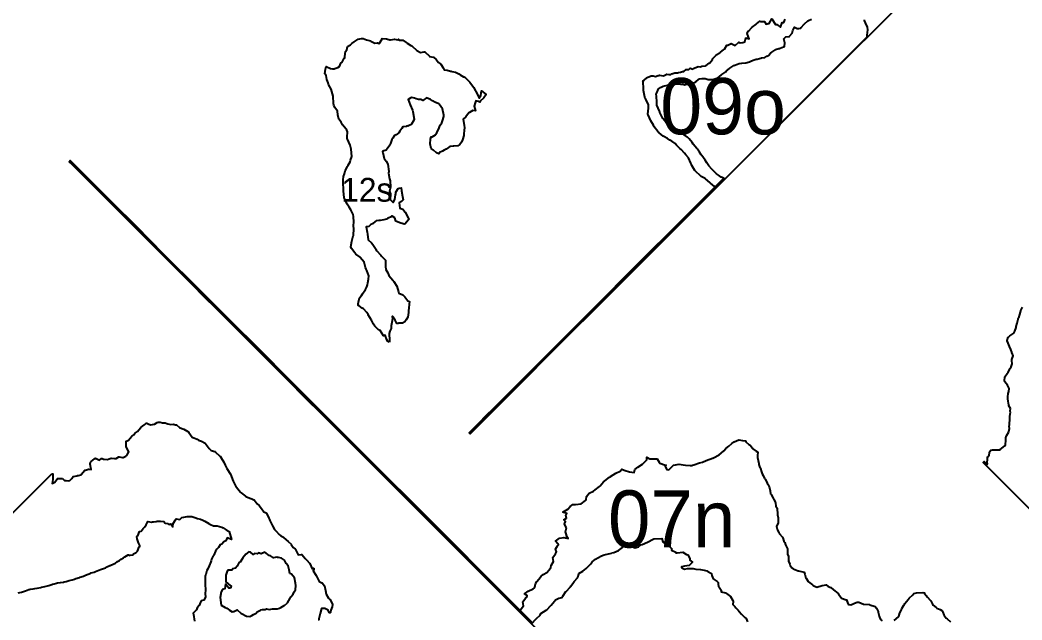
# Model space of a CAD drawing. Header units: millimetres. Extents: x 0 to 600, y 0 to 900.
# Drawn here: x 283.1 to 388.3, y 768.7 to 831.7 of the extents above; entities that cross this region are included whole.
import ezdxf
from ezdxf.enums import TextEntityAlignment as Align

# ---------------------------------------------------------------- set-up
doc = ezdxf.new("R2010")
doc.units = ezdxf.units.MM
doc.layers.add('CORTE', color=1, linetype='Continuous')
doc.layers.add('GRABADO', color=5, linetype='Continuous')

msp = doc.modelspace()

# ---------------------------------------------------------------- linework, layer by layer
at = {"layer": 'CORTE'}
for points in [[(376.45, 834.34), (357.2, 815.1), (355.22, 813.11), (352.93, 810.82), (351.19, 809.09), (349.14, 807.03), (346.94, 804.83), (345.05, 802.95), (342.97, 800.87), (340.2, 798.1), (338.24, 796.14), (336.44, 794.33), (335.67, 793.56), (334.79, 792.68), (333.86, 791.75), (333.24, 791.14), (333.24, 791.14), (332.92, 790.81), (332.9, 790.8), (331.81, 789.71), (330.7, 788.59), (330.35, 788.24), (330.24, 788.35), (330.6, 788.7), (331.21, 789.32), (332.11, 790.22), (332.76, 790.86), (332.87, 790.98), (332.87, 790.98), (334, 792.1), (335.96, 794.07), (339.19, 797.29), (342.98, 801.09), (347.82, 805.93), (353.08, 811.19), (356.09, 814.2), (356.01, 814.23), (355.6, 814.57), (355.53, 814.63), (355.08, 815.04), (355.05, 815.06), (354.97, 815.1), (354.6, 815.26), (354.46, 815.41), (354.1, 815.76), (353.95, 815.89), (353.64, 816.42), (353.6, 816.55), (353.54, 816.67), (353.3, 817.22), (353, 817.55), (352.86, 817.74), (352.5, 818.1), (352.37, 818.22), (352.01, 818.58), (351.9, 818.73), (351.55, 818.98), (351.31, 819.1), (351.09, 819.25), (350.69, 819.47), (350.62, 819.52), (350.22, 819.85), (350.14, 819.9), (350.13, 819.92), (350.07, 819.99), (349.69, 820.48), (349.6, 820.66), (349.33, 821.11), (349.06, 821.75), (349.02, 821.82), (349.1, 822.47), (349.07, 822.84), (348.8, 823.37), (348.75, 823.48), (348.69, 823.6), (348.57, 824.31), (348.56, 824.48), (348.52, 825.24), (348.48, 825.34), (348.57, 825.35), (348.62, 825.39), (348.92, 825.63), (348.95, 825.67), (349.35, 825.85), (349.57, 825.86), (349.81, 825.77), (350.1, 825.88), (350.19, 825.9), (350.24, 825.91), (350.63, 825.86), (350.91, 825.94), (351.01, 826.03), (351.23, 826), (351.44, 826), (351.55, 826.05), (351.85, 826.16), (352.19, 826.16), (352.24, 826.2), (352.44, 826.25), (352.67, 826.31), (352.78, 826.31), (353.05, 826.52), (353.32, 826.51), (353.46, 826.64), (353.74, 826.56), (353.86, 826.63), (353.89, 826.65), (354.29, 826.84), (354.55, 826.78), (354.69, 826.85), (355.06, 826.91), (355.12, 826.92), (355.13, 826.92), (355.47, 827.17), (355.54, 827.2), (355.81, 827.58), (355.82, 827.63), (356.18, 828.03), (356.19, 828.04), (356.57, 828.27), (356.63, 828.33), (356.96, 828.58), (357.06, 828.64), (357.31, 829.08), (357.42, 829.07), (357.75, 829.26), (358.19, 829.03), (358.2, 829.03), (358.57, 829.38), (358.7, 829.31), (358.99, 829.34), (359.22, 829.42), (359.3, 829.83), (359.65, 829.73), (359.44, 830.29), (359.57, 830.56), (359.63, 830.58), (359.94, 830.93), (359.99, 830.97), (360.35, 831.24), (360.35, 831.24), (360.43, 831.3), (360.78, 831.59), (360.87, 831.57), (361.26, 831.55), (361.44, 831.28), (361.66, 831.35), (361.76, 831.35), (362.03, 831.85), (362.42, 831.25), (362.56, 831.23), (362.94, 830.98), (363.12, 831.47), (363.29, 831.47), (363.43, 831.81)], [(363.41, 741.66), (308.84, 796.24), (307.32, 797.75), (305.57, 799.51), (304.25, 800.83), (302.67, 802.4), (300.99, 804.09), (299.55, 805.53), (297.96, 807.12), (295.84, 809.24), (294.34, 810.73), (292.96, 812.11), (292.37, 812.71), (291.7, 813.38), (290.99, 814.09), (290.46, 814.62), (290.46, 814.62), (290.27, 814.81), (290.26, 814.82), (289.42, 815.65), (288.57, 816.51), (288.24, 816.83), (288.35, 816.94), (288.68, 816.61), (289.15, 816.14), (289.84, 815.45), (290.34, 814.95), (290.36, 814.93), (290.36, 814.93), (291.28, 814.01), (292.79, 812.5), (295.25, 810.04), (298.15, 807.13), (301.85, 803.44), (305.88, 799.41), (309.65, 795.64), (313.57, 791.72), (317.9, 787.39), (327.78, 777.51), (332.46, 772.83), (335.63, 769.66), (335.61, 769.7), (335.96, 770.16), (335.96, 770.17), (335.9, 770.59), (336.17, 770.97), (336.31, 771.09), (336.34, 771.26), (336.07, 771.44), (336.44, 771.72), (336.96, 771.95), (337.09, 772.04), (337.11, 772.05), (337.15, 772.13), (337.21, 772.47), (337.35, 772.72), (337.57, 772.96), (337.8, 773.27), (338.03, 773.46), (338.41, 773.66), (338.66, 773.96), (338.83, 774.18), (338.86, 774.39), (339.11, 774.82), (339.05, 775.25), (339.32, 775.64), (339.34, 775.72), (339.41, 775.86), (339.31, 776.12), (339.51, 776.46), (339.62, 776.58), (339.56, 776.67), (339.33, 776.98), (339.72, 777.29), (340.18, 777.35), (340.66, 777.24), (340.46, 777.52), (340.47, 777.63), (340.37, 777.95), (340.46, 778.36), (340.45, 778.39), (340.25, 778.78), (340.37, 779.03), (340.19, 779.21), (340.47, 779.39), (340.4, 779.65), (340.49, 779.86), (340.09, 780.02), (340.6, 780.31), (340.87, 780.6), (341.13, 780.8), (341.42, 780.82), (342.01, 780.9), (342.47, 781.25), (342.52, 781.3), (342.57, 781.67), (342.85, 782), (343.32, 782.22), (343.49, 782.34), (343.93, 782.72), (343.99, 782.79), (344.34, 783.2), (344.48, 783.31), (345, 783.68), (345.07, 783.72), (345.1, 783.74), (345.66, 784.11), (346.1, 784.3), (346.27, 784.53), (346.52, 784.41), (346.65, 784.38), (347.09, 784.24), (347.57, 784.17), (347.65, 784.5), (347.98, 784.73), (348.45, 785.05), (348.91, 785.51), (348.92, 785.78), (349.21, 785.63), (349.5, 785.63), (349.98, 785.63), (350.22, 785.26), (350.27, 785.16), (350.75, 784.97), (350.77, 784.97), (350.93, 784.94), (350.85, 784.85), (350.98, 784.54), (351.05, 784.49), (351.22, 784.47), (351.39, 784.62), (351.71, 784.94), (352.31, 785.05), (352.71, 784.97), (352.96, 784.95), (353.47, 784.92), (353.65, 784.92), (353.69, 784.94), (353.83, 784.97), (354.43, 785.18), (354.74, 785.28), (355.14, 785.45), (355.79, 785.67), (355.86, 785.7), (355.92, 785.73), (356.49, 786.03), (356.71, 786.21), (357.01, 786.47), (357.2, 786.7), (357.53, 786.96), (357.85, 787.22), (358.07, 787.41), (358.56, 787.62), (358.97, 787.55), (359.26, 787.5), (359.3, 787.4), (359.63, 787.13), (359.76, 787.05), (360, 786.72), (360.03, 786.66), (360.39, 786.41), (360.57, 786.3), (360.55, 785.95), (360.52, 785.83), (360.54, 785.76), (360.6, 785.44), (360.66, 785.12), (360.66, 785.02), (360.75, 784.81), (360.83, 784.64), (360.85, 784.59), (360.95, 784.23), (361.03, 784.04), (361.14, 783.85), (361.28, 783.56), (361.35, 783.46), (361.55, 783.09), (361.56, 783.06), (361.63, 782.94), (361.75, 782.66), (361.78, 782.56), (361.88, 782.24), (361.91, 781.95), (361.97, 781.86), (362.18, 781.47), (362.18, 781.45), (362.24, 781.36), (362.4, 781.07), (362.44, 781), (362.47, 780.65), (362.6, 780.42), (362.61, 780.23), (362.63, 779.96), (362.62, 779.81), (362.64, 779.72), (362.71, 779.4), (362.72, 779.04), (362.71, 778.96), (362.69, 778.88), (362.52, 778.52), (362.61, 778.22), (362.64, 778.15), (362.79, 777.85), (362.85, 777.76), (362.85, 777.75), (363.17, 777.39), (363.2, 777.33), (363.3, 776.98), (363.4, 776.81), (363.49, 776.58), (363.62, 776.29), (363.68, 776.17), (363.69, 775.95), (363.7, 775.74), (363.7, 775.6), (363.79, 775.34), (363.79, 774.96), (363.82, 774.93), (363.8, 774.86), (363.94, 774.53), (363.96, 774.4), (364.14, 774.17), (364.29, 774.06), (364.79, 773.86), (364.81, 773.85), (364.84, 773.84), (365.44, 773.71), (365.51, 773.48), (365.61, 773.08), (365.63, 773.06), (365.86, 772.72), (365.89, 772.69), (366.3, 772.37), (366.3, 772.36), (366.37, 772.32), (366.75, 772.13), (367.31, 772.3), (367.76, 772.38), (367.95, 772.19), (368.23, 772.08), (368.5, 771.84), (368.65, 771.76), (369, 771.47), (369.05, 771.38), (369.29, 771.09), (369.36, 770.99), (369.84, 770.79), (369.87, 770.79), (369.95, 770.76), (369.93, 770.69), (370.06, 770.36), (370.14, 770.31), (370.34, 770.27), (370.9, 770.51), (371.02, 770.57), (371.1, 770.55), (371.17, 770.54), (371.66, 770.36), (372.3, 770.3), (372.32, 770.29), (372.35, 770.29), (372.89, 770.09), (373.05, 769.93), (373.22, 769.58), (373.2, 769.49), (373.25, 769.36), (373.33, 769.09), (373.34, 768.98), (373.44, 768.72), (373.63, 768.58)], [(390.8, 778.68), (384.24, 785.23), (384.35, 785.34), (384.67, 785.02), (384.68, 785.08), (384.66, 785.24), (384.66, 785.25), (384.66, 785.26), (384.7, 785.51), (384.7, 785.79), (384.7, 785.79), (384.7, 785.8), (384.71, 785.81), (384.71, 785.82), (384.72, 785.83), (384.72, 785.83), (384.72, 785.84), (384.87, 785.99), (384.9, 786.24), (384.9, 786.25), (384.9, 786.25), (384.91, 786.26), (384.91, 786.27), (384.99, 786.42), (385, 786.42), (385.03, 786.49), (385.04, 786.5), (385.04, 786.5), (385.05, 786.51), (385.06, 786.51), (385.06, 786.52), (385.07, 786.52), (385.21, 786.56), (385.22, 786.56), (385.23, 786.57), (385.23, 786.57), (385.78, 786.57), (385.97, 786.55), (386, 786.55), (386.01, 786.56), (386.01, 786.56), (386.01, 786.57), (386.02, 786.58), (386.02, 786.58), (386.02, 786.59), (386.03, 786.59), (386.52, 786.99), (386.58, 787.07), (386.6, 787.2), (386.62, 787.47), (386.61, 787.81), (386.61, 787.81), (386.61, 787.82), (386.61, 787.82), (386.62, 787.83), (386.62, 787.84), (386.66, 787.92), (386.73, 788.09), (386.74, 788.09), (386.9, 788.38), (386.94, 788.49), (387.02, 788.79), (386.98, 789.05), (386.98, 789.05), (386.99, 789.2), (386.99, 789.4), (386.99, 789.4), (387.03, 789.64), (387.03, 789.84), (387.03, 789.84), (387.05, 790.06), (387.06, 790.31), (387.06, 790.32), (387.06, 790.33), (387.1, 790.49), (387.08, 790.62), (387.08, 790.63), (387.08, 790.63), (387.1, 790.89), (386.94, 791.18), (386.93, 791.18), (386.93, 791.19), (386.93, 791.2), (386.93, 791.21), (386.93, 791.21), (386.93, 791.3), (386.91, 791.43), (386.87, 791.71), (386.84, 791.86), (386.84, 791.86), (386.84, 792.14), (386.84, 792.14), (386.88, 792.46), (386.88, 792.47), (386.88, 792.47), (386.91, 792.58), (386.92, 792.69), (386.92, 792.7), (386.98, 792.99), (386.82, 793.29), (386.79, 793.36), (386.53, 793.72), (386.52, 793.72), (386.52, 793.73), (386.52, 793.74), (386.52, 793.74), (386.52, 793.75), (386.48, 793.8), (386.48, 793.81), (386.48, 793.81), (386.47, 793.82), (386.47, 793.83), (386.47, 793.83), (386.47, 793.84), (386.47, 793.85), (386.51, 794.21), (386.51, 794.21), (386.52, 794.22), (386.52, 794.23), (386.52, 794.23), (386.53, 794.24), (386.77, 794.58), (386.77, 794.59), (386.87, 794.71), (387.09, 795.1), (387.09, 795.1), (387.09, 795.11), (387.14, 795.16), (387.14, 795.16), (387.14, 795.17), (387.3, 795.58), (387.24, 795.96), (387.24, 795.96), (387.24, 795.97), (387.24, 795.98), (387.24, 795.99), (387.25, 795.99), (387.25, 796), (387.24, 796.01), (387.24, 796.02), (387.25, 796.03), (387.25, 796.03), (387.25, 796.04), (387.39, 796.43), (387.27, 796.7), (387.27, 796.7), (387.26, 796.71), (387.26, 796.71), (387.25, 796.81), (387.13, 797.09), (387.13, 797.09), (387.13, 797.1), (387.11, 797.2), (387.09, 797.23), (387.08, 797.24), (387.08, 797.24), (387.08, 797.25), (386.94, 797.6), (386.87, 797.77), (386.75, 798), (386.75, 798), (386.75, 798.01), (386.75, 798.02), (386.75, 798.02), (386.75, 798.03), (386.75, 798.04), (386.75, 798.05), (386.75, 798.05), (386.87, 798.38), (386.88, 798.39), (386.88, 798.39), (386.89, 798.4), (386.89, 798.4), (387.03, 798.54), (387.03, 798.55), (387.04, 798.55), (387.46, 798.82), (387.58, 799.02), (387.7, 799.4), (387.71, 799.43), (387.7, 799.48), (387.7, 799.49), (387.7, 799.49), (387.71, 799.5), (387.81, 799.88), (387.91, 800.28), (387.92, 800.32), (387.92, 800.32), (387.92, 800.33), (387.93, 800.33), (387.93, 800.34), (387.98, 800.43), (388.08, 800.77), (388.15, 801.03), (388.2, 801.21), (388.2, 801.21), (388.2, 801.21), (388.36, 801.54)], [(263.02, 760.63), (286.41, 784.02), (286.42, 784.03), (286.43, 784.04), (286.45, 784.04), (286.46, 784.04), (286.47, 784.04), (286.48, 784.03), (286.49, 784.03), (286.51, 784.02), (286.51, 784.01), (286.52, 784), (286.52, 783.99), (286.53, 783.98), (286.53, 783.98), (286.53, 783.97), (286.52, 783.43), (286.52, 783.43), (286.46, 783.02), (286.65, 783.13), (286.72, 783.16), (286.99, 783.54), (287, 783.55), (287.01, 783.55), (287.02, 783.56), (287.04, 783.56), (287.06, 783.56), (287.13, 783.55), (287.46, 783.55), (287.47, 783.56), (287.5, 783.55), (287.51, 783.55), (287.52, 783.54), (287.75, 783.35), (287.92, 783.34), (287.93, 783.34), (288.13, 783.29), (288.31, 783.32), (288.51, 783.56), (288.65, 783.75), (288.66, 783.75), (288.68, 783.77), (288.69, 783.77), (289.05, 783.83), (289.1, 783.85), (289.21, 783.87), (289.49, 783.93), (289.54, 784), (289.83, 784.39), (289.84, 784.4), (289.86, 784.41), (289.87, 784.41), (289.88, 784.42), (289.96, 784.41), (290.25, 784.53), (290.27, 784.54), (290.29, 784.54), (290.3, 784.54), (290.54, 784.49), (290.43, 785.05), (290.42, 785.06), (290.43, 785.08), (290.47, 785.25), (290.47, 785.26), (290.48, 785.28), (290.54, 785.34), (290.54, 785.34), (290.89, 785.63), (290.89, 785.64), (290.91, 785.65), (290.92, 785.65), (290.96, 785.66), (290.96, 785.66), (291.02, 785.66), (291.03, 785.67), (291.05, 785.66), (291.41, 785.49), (291.63, 785.64), (291.65, 785.65), (291.67, 785.66), (291.69, 785.66), (291.7, 785.65), (291.71, 785.65), (291.85, 785.58), (291.92, 785.57), (292.24, 785.56), (292.44, 785.61), (292.64, 785.68), (292.64, 785.68), (292.65, 785.68), (292.66, 785.68), (292.99, 785.65), (293.09, 785.64), (293.15, 785.64), (293.43, 785.82), (293.44, 785.83), (293.45, 785.84), (293.47, 785.84), (293.48, 785.84), (293.48, 785.84), (293.49, 785.84), (293.82, 785.75), (293.9, 785.74), (294.17, 785.89), (294.27, 785.95), (294.28, 785.95), (294.28, 785.95), (294.37, 786.09), (294.51, 786.36), (294.23, 786.86), (294.22, 786.87), (294.22, 786.88), (294.21, 787.4), (294.21, 787.41), (294.21, 787.44), (294.22, 787.46), (294.24, 787.47), (294.45, 787.59), (294.65, 787.78), (294.8, 787.98), (294.81, 787.99), (295.03, 788.14), (295.17, 788.34), (295.17, 788.35), (295.18, 788.36), (295.19, 788.36), (295.42, 788.5), (295.55, 788.67), (295.74, 788.9), (295.75, 788.91), (295.93, 789.05), (295.93, 789.05), (296.17, 789.23), (296.31, 789.35), (296.32, 789.35), (296.34, 789.36), (296.35, 789.36), (296.36, 789.36), (296.36, 789.36), (296.37, 789.36), (296.38, 789.36), (296.39, 789.35), (296.6, 789.24), (296.81, 789.18), (296.97, 789.22), (297.19, 789.26), (297.47, 789.42), (297.47, 789.42), (297.58, 789.47), (297.59, 789.47), (297.61, 789.47), (297.78, 789.46), (297.79, 789.46), (298.05, 789.38), (298.29, 789.4), (298.3, 789.4), (298.3, 789.4), (298.31, 789.39), (298.49, 789.32), (298.6, 789.29), (298.91, 789.23), (299.19, 789.24), (299.2, 789.24), (299.21, 789.24), (299.21, 789.23), (299.35, 789.18), (299.46, 789.18), (299.47, 789.18), (299.48, 789.18), (299.5, 789.17), (299.5, 789.17), (299.83, 788.89), (300.08, 788.8), (300.26, 788.74), (300.27, 788.73), (300.7, 788.49), (300.74, 788.47), (300.75, 788.46), (300.76, 788.45), (300.76, 788.45), (300.81, 788.38), (301.16, 787.89), (301.23, 787.86), (301.34, 787.82), (301.34, 787.82), (301.68, 787.67), (301.69, 787.67), (301.83, 787.59), (302.13, 787.48), (302.14, 787.48), (302.5, 787.27), (302.51, 787.26), (302.52, 787.26), (302.63, 787.12), (302.63, 787.12), (302.94, 786.69), (303.13, 786.48), (303.53, 786.39), (303.54, 786.39), (303.56, 786.38), (303.57, 786.37), (303.58, 786.36), (304.06, 785.91), (304.08, 785.89), (304.09, 785.88), (304.09, 785.88), (304.2, 785.73), (304.48, 785.27), (304.48, 785.27), (304.63, 784.95), (304.8, 784.6), (305.18, 784.01), (305.19, 784.01), (305.19, 784), (305.19, 784), (305.19, 784), (305.45, 783.28), (305.74, 782.71), (305.75, 782.7), (305.76, 782.65), (305.76, 782.65), (305.77, 782.64), (305.78, 782.64), (305.79, 782.63), (306.22, 782.12), (306.29, 782.05), (306.75, 781.69), (306.76, 781.68), (306.78, 781.67), (307.2, 781.48), (307.42, 781.4), (307.64, 781.32), (307.64, 781.32), (307.66, 781.31), (307.67, 781.3), (307.67, 781.3), (307.96, 780.9), (308.17, 780.7), (308.18, 780.7), (308.44, 780.4), (308.44, 780.4), (308.69, 780.05), (308.91, 779.93), (308.92, 779.93), (308.93, 779.92), (308.94, 779.91), (308.94, 779.91), (309.21, 779.39), (309.27, 779.23), (309.3, 779.15), (309.58, 778.57), (309.8, 778.19), (309.97, 778.01), (310.29, 777.68), (310.46, 777.53), (310.74, 777.37), (310.74, 777.36), (310.75, 777.36), (311.03, 777.11), (311.24, 776.92), (311.55, 776.65), (311.55, 776.64), (311.56, 776.63), (311.75, 776.31), (311.99, 776.11), (312, 776.1), (312, 776.09), (312.01, 776.09), (312.28, 775.51), (312.3, 775.51), (312.64, 775.55), (312.65, 775.55), (312.65, 775.55), (312.67, 775.55), (312.68, 775.55), (312.68, 775.54), (312.69, 775.54), (312.7, 775.53), (313.01, 775.15), (313.2, 774.95), (313.49, 774.65), (313.49, 774.65), (313.49, 774.65), (313.5, 774.64), (313.5, 774.63), (313.74, 774.07), (313.83, 774.12), (313.85, 774.13), (313.87, 774.13), (313.88, 774.13), (313.89, 774.13), (313.91, 774.12), (313.92, 774.11), (313.93, 774.1), (313.94, 774.08), (313.94, 774.08), (313.95, 774.06), (313.94, 774.04), (313.94, 774.03), (313.87, 773.84), (314.18, 773.36), (314.18, 773.36), (314.32, 773.06), (314.49, 772.71), (314.78, 772.59), (314.78, 772.59), (314.8, 772.58), (314.81, 772.57), (315.05, 772.28), (315.05, 772.28), (315.06, 772.26), (315.17, 771.79), (315.17, 771.79), (315.21, 771.41), (315.46, 770.97), (315.58, 770.88), (315.59, 770.87), (315.6, 770.86), (315.89, 770.35), (315.89, 770.34), (315.9, 770.33), (315.9, 770.32), (315.9, 770.31), (315.9, 770.3), (315.86, 770.07), (315.86, 770.06), (315.72, 769.72), (315.67, 769.49), (315.67, 769.48), (315.66, 769.47), (315.66, 769.45), (315.65, 769.44), (315.63, 769.43), (315.62, 769.43), (315.61, 769.43), (315.6, 769.43), (315.58, 769.43), (315.57, 769.43), (315.55, 769.44), (315.54, 769.45), (315.53, 769.46), (315.53, 769.47), (315.42, 769.71), (315.09, 769.88), (314.75, 769.88), (314.61, 769.36), (314.48, 768.93), (314.45, 768.79), (314.44, 768.7), (314.48, 768.68)], [(374.88, 768.62), (375.36, 769.01), (375.38, 769.05), (375.47, 769.43), (375.67, 769.74), (375.71, 769.89), (375.92, 770.23), (375.96, 770.35), (376.01, 770.42), (376.37, 770.84), (376.46, 770.96), (376.86, 771.34), (376.97, 771.45), (377.24, 771.54), (377.89, 771.57), (378.06, 771.54), (378.08, 771.47), (378.24, 771.25), (378.33, 771.11), (378.35, 771.1), (378.69, 770.74), (378.73, 770.71), (378.9, 770.33), (378.98, 770.23), (379.29, 769.99), (379.38, 769.93), (379.71, 769.78), (379.89, 769.67), (379.92, 769.63), (379.99, 769.5), (380.09, 769.23), (380.15, 769.17), (380.36, 768.86), (380.47, 768.79), (380.79, 768.5)]]:
    msp.add_lwpolyline(points, dxfattribs=at)
for points in [[(321.83, 797.87), (321.7, 797.93), (321.6, 798.11), (321.44, 798.6), (321.25, 798.54), (320.91, 799.1), (320.73, 799.17), (320.35, 799.54), (320.21, 799.77), (319.98, 800.17), (319.65, 800.75), (319.63, 800.78), (319.48, 800.97), (319.18, 801.32), (319.15, 801.36), (319.01, 801.43), (318.7, 801.67), (318.59, 801.72), (318.58, 801.9), (318.62, 802.07), (318.72, 802.54), (318.95, 802.79), (319.05, 802.95), (319.3, 803.31), (319.34, 803.4), (319.48, 803.67), (319.55, 803.9), (319.59, 804.12), (319.68, 804.5), (319.7, 804.84), (319.48, 805.41), (319.43, 805.53), (319.37, 805.7), (319.21, 806.28), (318.8, 806.78), (318.78, 806.8), (318.34, 807.13), (318.23, 807.24), (317.9, 807.72), (317.83, 807.88), (317.93, 808.47), (318.06, 809.05), (318.08, 809.08), (318.09, 809.14), (318.14, 809.73), (318.11, 810.13), (318.12, 810.48), (318.1, 811.09), (318.05, 811.28), (317.82, 811.76), (317.63, 812.04), (317.44, 812.36), (317.17, 812.89), (317.1, 813.03), (317.06, 813.76), (317.05, 813.98), (317.02, 814.55), (317.01, 814.93), (317.04, 815.28), (317.14, 815.56), (317.21, 815.86), (317.46, 816.34), (317.47, 816.36), (317.53, 816.46), (317.75, 816.81), (317.78, 816.98), (317.91, 817.37), (317.9, 817.77), (317.84, 818.15), (317.73, 818.56), (317.46, 819.21), (317.44, 819.27), (317.44, 819.3), (317.43, 819.42), (317.48, 819.98), (317.39, 820.16), (317.32, 820.25), (316.95, 820.7), (316.8, 820.97), (316.54, 821.29), (316.44, 821.77), (316.4, 822.14), (316.15, 822.53), (316.04, 822.77), (316, 822.95), (315.97, 823.7), (315.97, 823.72), (315.76, 824.45), (315.48, 824.93), (315.42, 825.1), (315.31, 825.45), (315.21, 825.87), (315.1, 826.06), (315.16, 826.56), (315.23, 826.82), (315.68, 826.62), (315.9, 826.58), (316.06, 826.6), (316.14, 826.63), (316.45, 826.74), (316.64, 826.82), (316.78, 827.18), (316.91, 827.29), (317.13, 827.71), (317.18, 827.74), (317.19, 827.88), (317.24, 828.41), (317.41, 828.59), (317.48, 828.93), (317.78, 829.12), (317.91, 829.26), (318.17, 829.43), (318.36, 829.57), (318.57, 829.71), (318.93, 829.77), (319, 829.79), (319.11, 829.77), (319.47, 829.64), (319.87, 829.54), (319.93, 829.49), (320.07, 829.42), (320.35, 829.28), (320.61, 829.32), (320.76, 829.24), (320.81, 829.3), (321.06, 829.67), (321.11, 829.79), (321.56, 829.74), (321.91, 829.64), (321.97, 829.64), (322, 829.65), (322.39, 829.72), (322.76, 829.63), (322.81, 829.71), (322.9, 829.61), (323.28, 829.59), (323.64, 829.36), (323.75, 829.29), (324.13, 829.05), (324.22, 829.01), (324.26, 828.98), (324.71, 828.55), (324.76, 828.52), (325.14, 828.3), (325.51, 828.38), (325.55, 828.38), (325.59, 828.36), (326.07, 827.91), (326.09, 827.89), (326.49, 827.82), (326.77, 827.56), (327.01, 827.25), (327.28, 827.09), (327.52, 826.7), (327.63, 826.48), (327.92, 826.46), (328.3, 826.35), (328.38, 826.33), (328.42, 826.31), (328.81, 826.24), (329.17, 826.05), (329.29, 825.94), (329.64, 825.76), (329.73, 825.73), (329.8, 825.7), (330.24, 825.24), (330.3, 825.2), (330.61, 824.8), (330.74, 824.62), (330.78, 824.53), (331.07, 823.96), (331.3, 823.51), (331.48, 823.77), (331.55, 824.26), (332.04, 823.9), (331.78, 823.55), (331.75, 823.49), (331.4, 823.19), (331.36, 823.08), (331.23, 823.14), (330.93, 823.22), (330.87, 823.01), (330.78, 822.65), (330.91, 822.19), (330.62, 822.2), (330.29, 822.01), (330.25, 822), (329.98, 821.64), (329.91, 821.53), (329.61, 821.3), (329.73, 820.64), (329.76, 820.44), (329.71, 820.11), (329.7, 819.76), (329.69, 819.59), (329.56, 819.13), (329.45, 818.88), (329.26, 818.64), (329.04, 818.51), (328.65, 818.46), (328.61, 818.45), (328.55, 818.45), (328.21, 818.41), (328.09, 818.32), (327.84, 818.16), (327.63, 818.03), (327.44, 817.93), (327.14, 817.79), (327.05, 817.67), (326.81, 817.75), (326.5, 818.03), (326.26, 818.23), (326.15, 818.71), (326.2, 819.21), (326.25, 819.45), (326.35, 819.46), (326.53, 819.56), (326.7, 819.66), (326.71, 819.69), (326.84, 819.87), (326.98, 820.19), (327.04, 820.21), (327.21, 820.66), (327.36, 820.9), (327.46, 821.14), (327.58, 821.58), (327.59, 821.71), (327.43, 822.37), (327.08, 822.87), (327.05, 822.91), (326.65, 823.08), (326.38, 823.22), (326.18, 823.38), (325.78, 823.54), (325.39, 823.27), (325.18, 823.38), (324.94, 823.36), (324.68, 823.45), (324.49, 823.5), (324.24, 823.58), (324.12, 823.53), (323.85, 823.37), (324.05, 822.82), (324.29, 822.23), (324.34, 822.12), (324.47, 821.3), (324.45, 821.21), (324.19, 820.77), (324.1, 820.71), (323.8, 820.57), (323.69, 820.59), (323.65, 820.53), (323.29, 820.49), (323.18, 820.31), (322.96, 820.04), (322.85, 819.88), (322.57, 819.66), (322.42, 819.57), (322.22, 819.29), (322.11, 819.17), (321.97, 818.73), (321.93, 818.61), (321.9, 818.57), (321.62, 818.17), (321.53, 818.04), (321.16, 817.92), (321.14, 817.91), (321.19, 817.79), (321.33, 817.17), (321.53, 816.87), (321.72, 816.57), (321.82, 815.81), (321.78, 815.62), (321.89, 815.02), (321.96, 814.83), (322, 814.14), (321.88, 813.75), (321.97, 813.45), (321.94, 812.86), (322.27, 812.54), (322.43, 812.86), (322.51, 813.36), (322.55, 813.47), (322.56, 813.62), (322.8, 814.03), (322.9, 814.06), (323.09, 814.07), (323.13, 813.77), (323.26, 813.18), (323.3, 812.82), (323.14, 812.66), (322.88, 812.5), (322.96, 811.95), (323.27, 811.85), (323.54, 811.54), (323.83, 810.95), (323.88, 810.87), (323.9, 810.76), (323.85, 810.69), (323.54, 810.29), (323.42, 810.26), (323.32, 810.31), (322.96, 810.42), (322.56, 810.58), (322.43, 810.92), (322.17, 811.11), (322.1, 811.1), (322.08, 811.05), (321.69, 810.89), (321.57, 810.78), (321.27, 810.71), (320.91, 810.67), (320.84, 810.65), (320.76, 810.66), (320.46, 810.61), (320.36, 810.53), (320.08, 810.31), (319.9, 810.24), (319.7, 810.02), (319.44, 810), (319.53, 809.44), (319.56, 809.21), (319.64, 808.61), (319.98, 808.32), (320.13, 808.13), (320.46, 807.59), (320.49, 807.51), (320.51, 807.5), (320.97, 807.01), (321.03, 806.89), (321.47, 806.5), (321.47, 805.81), (321.49, 805.52), (321.7, 805.14), (321.8, 804.87), (322.23, 804.37), (322.24, 804.35), (322.34, 804.23), (322.65, 803.76), (322.83, 803.15), (322.86, 803.02), (323.27, 802.86), (323.48, 802.65), (323.79, 802.23), (323.97, 802.13), (323.94, 801.85), (323.91, 801.45), (323.86, 801.19), (323.87, 801), (323.8, 800.49), (323.64, 800.23), (323.48, 800.02), (323.23, 799.88), (322.86, 799.85), (322.8, 799.83), (322.65, 799.84), (322.49, 800.17), (322.28, 800.49), (322.22, 800.55), (322.17, 800.57), (322.2, 800.32), (322.14, 799.95), (322.07, 799.57), (322.05, 799.29), (321.92, 799.04), (321.84, 798.78), (321.89, 798.05), (321.89, 797.97), (321.83, 797.87)], [(311.18, 770.5), (311.44, 770.96), (311.52, 771.13), (311.76, 771.39), (311.86, 771.65), (312, 771.86), (312.03, 772.3), (312.01, 772.55), (311.9, 773.1), (311.6, 773.5), (311.42, 773.58), (311.34, 773.96), (311.22, 774.38), (311.01, 774.62), (310.84, 774.97), (310.54, 775.18), (310.23, 775.25), (310.13, 775.24), (310.04, 775.27), (309.7, 775.21), (309.39, 775.42), (309.23, 775.45), (308.79, 775.82), (308.78, 775.82), (308.77, 775.82), (308.4, 775.62), (308.11, 775.73), (307.99, 775.65), (307.71, 775.66), (307.55, 775.58), (307.27, 775.8), (307.11, 775.85), (306.8, 775.61), (306.77, 775.59), (306.48, 775.22), (306.42, 775.15), (306.19, 774.77), (306.06, 774.67), (305.88, 774.35), (305.7, 774.14), (305.4, 774.06), (305.3, 773.93), (304.97, 773.91), (304.87, 773.89), (304.86, 773.89), (304.79, 773.72), (304.67, 773.4), (304.69, 772.7), (305.13, 772.29), (305.23, 772.27), (305.22, 772.07), (305.12, 772.02), (305.01, 772.04), (304.66, 772.43), (304.58, 771.95), (304.34, 771.87), (304.19, 771.64), (304.08, 771.06), (304.08, 771.04), (304.19, 770.25), (304.6, 769.99), (304.8, 769.93), (305.07, 769.72), (305.36, 769.55), (305.46, 769.58), (305.51, 769.59), (305.89, 769.75), (306.25, 769.4), (306.39, 769.33), (306.77, 769.11), (306.84, 769.09), (306.87, 769.07), (307.22, 769.04), (307.41, 769.14), (307.59, 769.25), (307.86, 769.41), (307.96, 769.54), (308.31, 769.71), (308.37, 769.76), (308.55, 769.8), (308.81, 769.78), (308.97, 769.84), (309.24, 769.79), (309.58, 769.84), (309.63, 769.84), (309.67, 769.87), (310.07, 769.84), (310.32, 769.94), (310.45, 769.98), (310.82, 770.2), (310.84, 770.2), (311.18, 770.5)]]:
    msp.add_lwpolyline(points, close=True, dxfattribs=at)
at = {"layer": 'GRABADO'}
for points in [[(371.75, 831.74), (371.75, 831.66), (371.85, 831.42), (372.04, 830.97), (372.1, 830.67), (372.03, 830.14), (372.03, 830.01), (372.03, 829.92), (369.94, 827.84), (367.38, 825.28), (365.44, 823.34), (363.15, 821.04), (360.69, 818.58), (358.58, 816.47), (356.26, 814.15), (353.16, 811.05), (350.97, 808.86), (348.95, 806.85), (348.09, 805.98), (347.11, 805), (346.07, 803.96), (345.41, 803.3), (345.41, 803.3), (345.01, 802.91), (345, 802.89), (343.78, 801.67), (342.53, 800.43), (342.18, 800.07), (342.07, 800.18), (342.44, 800.54), (343.12, 801.23), (344.13, 802.24), (344.85, 802.96), (345.01, 803.12), (345.01, 803.12), (346.23, 804.34), (348.43, 806.54), (352.04, 810.14), (356.28, 814.39), (357, 815.11), (356.72, 815.22), (356.43, 815.4), (356.24, 815.57), (355.9, 815.87), (355.74, 816.06), (355.43, 816.39), (355.22, 816.7), (355.03, 816.98), (354.69, 817.49), (354.63, 817.56), (354.44, 817.84), (354.22, 818.13), (354.17, 818.2), (353.79, 818.68), (353.66, 818.84), (353.37, 819.23), (353.17, 819.39), (352.83, 819.66), (352.7, 819.74), (352.24, 820.04), (352.24, 820.04), (352.24, 820.05), (351.78, 820.34), (351.64, 820.41), (351.32, 820.58), (351.01, 820.8), (350.81, 821.11), (350.58, 821.38), (350.29, 822), (350.27, 822.06), (350.23, 822.13), (349.97, 822.77), (349.97, 823.08), (349.91, 823.7), (349.89, 823.91), (349.97, 824.05), (350.12, 824.47), (350.35, 824.62), (350.62, 824.77), (350.77, 824.8), (351.07, 824.88), (351.18, 824.91), (351.24, 824.91), (351.61, 824.92), (351.9, 824.97), (352.01, 825.01), (352.2, 825.01), (352.45, 824.99), (352.69, 824.96), (352.88, 824.92), (353.14, 824.98), (353.28, 825.01), (353.35, 825.01), (353.68, 825.09), (353.92, 825.16), (354.06, 825.22), (354.34, 825.45), (354.45, 825.53), (354.73, 825.58), (354.9, 825.58), (355.03, 825.58), (355.34, 825.48), (355.6, 825.46), (355.75, 825.46), (355.83, 825.48), (356.14, 825.58), (356.38, 825.65), (356.51, 825.74), (356.77, 825.98), (356.89, 826.06), (357.2, 826.28), (357.26, 826.36), (357.6, 826.62), (357.64, 826.66), (357.95, 826.86), (358.04, 826.92), (358.06, 826.93), (358.45, 827.07), (358.62, 827.13), (358.88, 827.17), (359.3, 827.21), (359.3, 827.21), (359.69, 827.33), (359.84, 827.38), (360.08, 827.48), (360.38, 827.59), (360.5, 827.61), (360.73, 827.66), (360.89, 827.7), (360.96, 827.74), (361.31, 827.77), (361.52, 827.9), (361.68, 828), (361.91, 828.22), (362.05, 828.35), (362.34, 828.54), (362.44, 828.63), (362.79, 828.73), (362.87, 828.74), (362.9, 828.75), (363.25, 828.89), (363.37, 828.95), (363.4, 829.33), (363.3, 829.73), (363.52, 829.95), (363.89, 829.98), (363.91, 830.01), (364.18, 830.35), (364.23, 830.6), (364.41, 830.96), (364.71, 830.83), (364.89, 830.83), (365.07, 830.87), (365.11, 830.92), (365.42, 831.29), (365.47, 831.32), (365.81, 831.64), (365.89, 831.68), (366.21, 831.79)], [(361.08, 744), (323.8, 781.28), (322.05, 783.03), (320.03, 785.05), (318.49, 786.58), (316.68, 788.4), (314.74, 790.34), (313.07, 792), (311.24, 793.84), (308.8, 796.28), (307.07, 798.01), (305.48, 799.6), (304.79, 800.28), (304.02, 801.06), (303.2, 801.88), (302.62, 802.45), (302.62, 802.45), (302.37, 802.71), (302.36, 802.72), (301.39, 803.69), (300.41, 804.67), (300.07, 805.01), (300.18, 805.11), (300.52, 804.77), (301.06, 804.23), (301.86, 803.43), (302.43, 802.86), (302.5, 802.79), (302.5, 802.79), (303.52, 801.77), (305.25, 800.03), (308.1, 797.19), (311.45, 793.84), (315.72, 789.57), (320.36, 784.93), (324.72, 780.57), (329.24, 776.05), (334.23, 771.06), (336.9, 768.39), (337.18, 768.69), (337.33, 768.84), (337.69, 769.18), (337.76, 769.38), (338.35, 769.71), (338.4, 769.74), (338.82, 770.19), (338.87, 770.24), (339.2, 770.66), (339.31, 770.8), (339.68, 770.96), (340.03, 771.05), (340.07, 771.19), (340.4, 771.66), (340.44, 771.69), (340.88, 772.15), (340.88, 772.16), (340.93, 772.22), (341.21, 772.63), (341.29, 772.73), (341.62, 773.11), (341.71, 773.26), (341.78, 773.55), (342.19, 773.82), (342.55, 774.09), (342.7, 774.27), (343.02, 774.57), (343.16, 774.79), (343.5, 775.07), (343.75, 775.21), (344.13, 775.41), (344.43, 775.54), (345.18, 775.72), (345.23, 775.73), (345.43, 775.78), (345.93, 775.98), (346.36, 776.3), (346.36, 776.53), (346.69, 776.45), (346.86, 776.4), (347.36, 776.39), (347.66, 776.27), (348.05, 776.38), (348.29, 776.57), (348.43, 776.62), (348.98, 776.87), (349.59, 777.17), (349.66, 777.2), (350.49, 777.26), (350.59, 776.89), (350.75, 776.79), (351.14, 776.56), (351.21, 776.47), (351.52, 776.16), (351.51, 776.02), (351.94, 775.81), (351.94, 775.73), (352.11, 775.74), (352.69, 775.8), (353.08, 775.58), (353.21, 775.54), (353.42, 775.15), (353.43, 774.97), (353.7, 774.75), (353.35, 774.39), (352.86, 774.34), (352.55, 774.26), (352.55, 774.2), (352.58, 774.17), (352.85, 774.03), (353.18, 774.09), (353.76, 774.1), (353.92, 774.07), (354.04, 774.03), (354.55, 773.97), (354.92, 773.92), (355.2, 773.85), (355.31, 773.78), (355.69, 773.55), (355.74, 773.37), (355.88, 773.01), (356.3, 772.71), (356.39, 772.63), (356.41, 772.43), (356.42, 772.21), (356.49, 772.13), (356.7, 771.82), (356.72, 771.63), (357.18, 771.52), (357.28, 771.48), (357.68, 771.16), (357.7, 771.15), (357.93, 770.74), (357.99, 770.63), (357.96, 770.31), (358.15, 770.1), (358.27, 769.96), (358.51, 769.72), (358.61, 769.58), (358.84, 769.31), (358.91, 769.21), (359.21, 768.96), (359.34, 768.84), (359.48, 768.5)], [(282.86, 771.53), (283.23, 771.62), (283.44, 771.69), (283.63, 771.74), (283.99, 771.88), (284.04, 771.89), (284.14, 771.91), (284.46, 771.94), (284.62, 771.99), (284.87, 772.02), (285.26, 772.1), (285.28, 772.1), (285.32, 772.12), (285.68, 772.2), (285.83, 772.25), (286.08, 772.32), (286.42, 772.42), (286.49, 772.43), (286.67, 772.49), (286.9, 772.54), (287.01, 772.57), (287.32, 772.62), (287.65, 772.67), (287.72, 772.68), (287.9, 772.73), (288.13, 772.78), (288.23, 772.82), (288.53, 772.89), (288.8, 772.98), (288.93, 773.03), (289.31, 773.16), (289.33, 773.17), (289.34, 773.18), (289.74, 773.3), (289.89, 773.36), (290.13, 773.46), (290.42, 773.58), (290.54, 773.62), (290.85, 773.72), (290.94, 773.75), (290.98, 773.76), (291.34, 773.9), (291.51, 773.97), (291.74, 774.05), (292.04, 774.17), (292.13, 774.22), (292.5, 774.39), (292.53, 774.41), (292.54, 774.41), (292.93, 774.57), (293.05, 774.62), (293.3, 774.82), (293.5, 774.92), (293.69, 775.07), (293.93, 775.21), (294.08, 775.32), (294.43, 775.51), (294.53, 775.47), (294.59, 775.49), (294.9, 775.51), (294.99, 775.63), (295.27, 775.78), (295.39, 775.93), (295.59, 776.36), (295.64, 776.4), (295.65, 776.52), (295.52, 776.78), (295.36, 777.21), (295.32, 777.46), (295.43, 777.54), (295.6, 777.97), (295.8, 778.01), (296.01, 778.28), (296.15, 778.42), (296.33, 778.68), (296.5, 779.04), (296.89, 778.97), (296.97, 778.98), (297.1, 778.98), (297.37, 779.02), (297.49, 779.08), (297.81, 779.07), (298.18, 779.02), (298.3, 778.85), (298.55, 778.81), (298.71, 778.71), (298.9, 778.8), (299.12, 778.46), (299.14, 778.81), (299.41, 779.19), (299.47, 779.31), (299.87, 779.25), (300.07, 779.44), (300.27, 779.48), (300.62, 779.55), (300.67, 779.55), (300.71, 779.57), (301.13, 779.55), (301.52, 779.42), (301.59, 779.38), (301.7, 779.35), (302.02, 779.28), (302.26, 779.18), (302.48, 779.06), (302.9, 778.82), (302.95, 778.77), (303.08, 778.71), (303.38, 778.59), (303.58, 778.57), (303.79, 778.58), (304.01, 778.52), (304.25, 778.43), (304.41, 778.38), (304.73, 778.16), (305.03, 777.97), (305.28, 777.15), (304.82, 777.31), (304.69, 777.01), (304.47, 776.91), (304.28, 776.66), (304.1, 776.57), (303.92, 776.31), (303.75, 776.12), (303.59, 775.92), (303.42, 775.5), (303.35, 775.41), (303.19, 775.07), (303.15, 774.9), (303.1, 774.8), (302.94, 774.36), (302.78, 774.07), (302.68, 773.88), (302.57, 773.47), (302.53, 773.32), (302.53, 772.93), (302.53, 772.59), (302.52, 772.45), (302.55, 771.83), (302.53, 771.48), (302.55, 771.07), (302.38, 770.76), (302.1, 770.7), (302.01, 770.56), (301.89, 770.22), (301.68, 769.95), (301.61, 769.76), (301.3, 769.44), (301.25, 769.41), (301.29, 769.27), (301.4, 768.55)]]:
    msp.add_lwpolyline(points, dxfattribs=at)

# ---------------------------------------------------------------- texts
for s, height, p in [('09o', 5.912, (356.92, 822.66)), ('12s', 2.5, (319.49, 813.88)), ('07n', 6, (351.52, 779.3))]:
    msp.add_text(s, height=height, dxfattribs=at).set_placement(p, align=Align.MIDDLE_CENTER)

doc.saveas('drawing.dxf')
